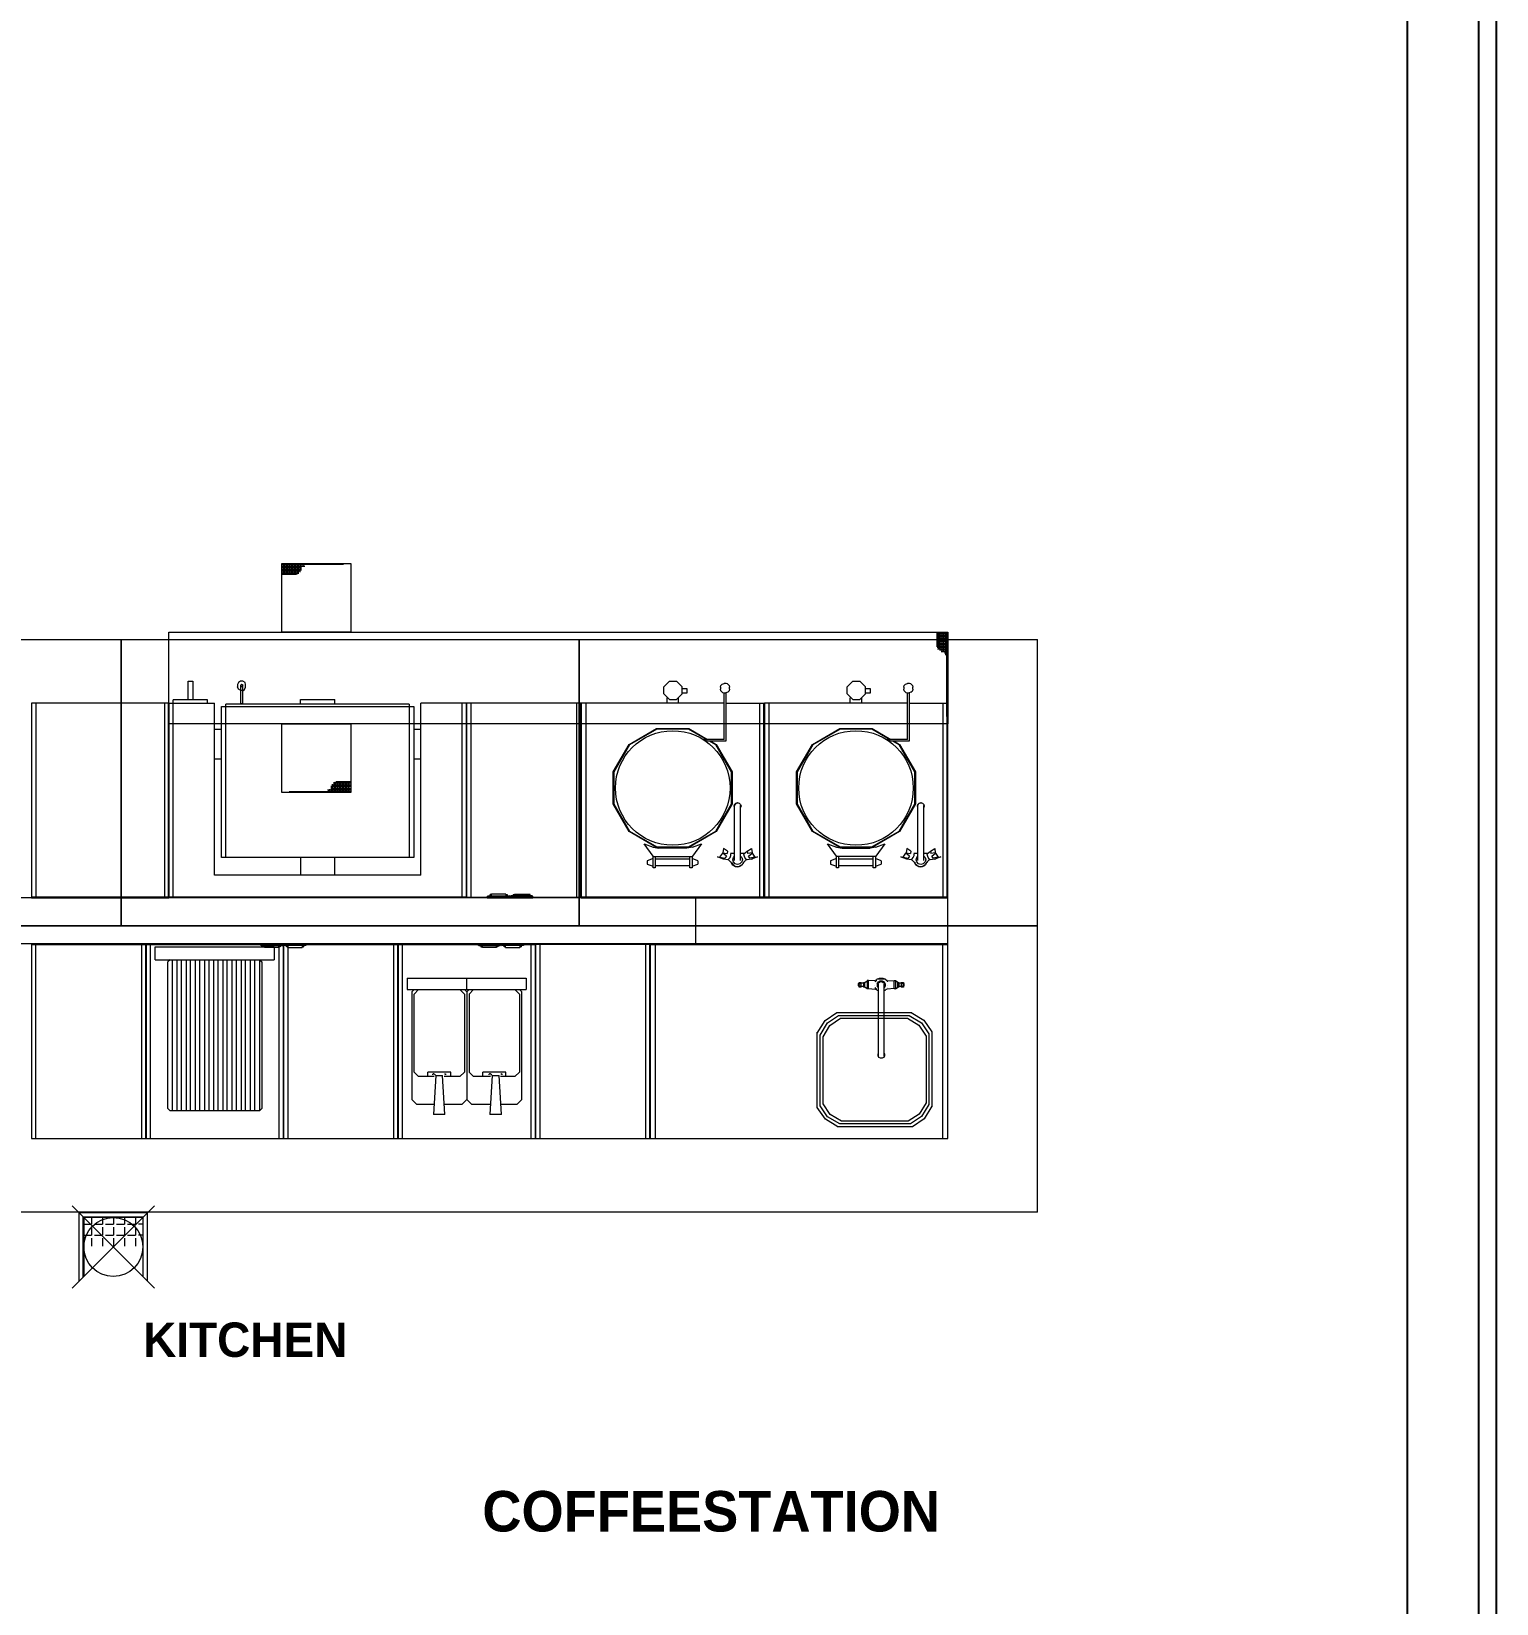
# Model space of a CAD drawing. Header units: inches. Extents: x 484217 to 497210, y -26946 to -21493.
# Drawn here: x 494185.9 to 494370.8, y -26247.1 to -26048.6 of the extents above; entities that cross this region are included whole.
import ezdxf

# ---------------------------------------------------------------- set-up
doc = ezdxf.new("R2010")
doc.units = ezdxf.units.IN
doc.header["$LTSCALE"] = 20
doc.header["$MEASUREMENT"] = 0
doc.linetypes.add('AUSGEZOGEN', pattern=[0])
doc.layers.add('A-GLASS', color=4, linetype='Continuous')
doc.layers.add('K3-TEXT', color=167, linetype='AUSGEZOGEN')
doc.layers.add('TC-EQUIPMENT', color=251, linetype='Continuous', lineweight=5)
doc.styles.get("Standard").update_dxf_attribs({"font": ''})
doc.styles.get('Standard').set_extended_font_data('MicrogrammaSSi', bold=True)

msp = doc.modelspace()

# ---------------------------------------------------------------- linework, layer by layer
at = {"layer": 'A-GLASS'}
for p, q in [((494359.54, -26365.35, 6.93), (494359.54, -25967.1, 6.93)), ((494368.54, -26365.35, 6.93), (494368.54, -25967.1, 6.93)), ((494370.79, -26365.35, 6.93), (494370.79, -25967.1, 6.93))]:
    msp.add_line(p, q, dxfattribs=at)
at = {"layer": 'TC-EQUIPMENT'}
for p, q in [((494217.48, -26115.76), (494226.16, -26115.76)), ((494217.48, -26124.43), (494217.48, -26115.76)), ((494225.25, -26115.87), (494217.48, -26115.87)), ((494217.48, -26116.07), (494220.39, -26116.07)), ((494219.85, -26116.28), (494217.48, -26116.28)), ((494217.48, -26116.51), (494219.85, -26116.51)), ((494219.67, -26116.74), (494217.48, -26116.74)), ((494217.48, -26116.94), (494219.5, -26116.94)), ((494219.32, -26117.11), (494217.48, -26117.11)), ((494217.48, -26117.11), (494219.32, -26117.11)), ((494219.15, -26117.11), (494217.48, -26117.11)), ((494217.48, -26117.11), (494219.15, -26117.11)), ((494218.98, -26117.11), (494217.48, -26117.11)), ((494217.48, -26117.11), (494218.78, -26117.11)), ((494218.44, -26117.11), (494217.48, -26117.11)), ((494217.48, -26117.11), (494218.26, -26117.11)), ((494218.09, -26117.11), (494217.48, -26117.11)), ((494217.48, -26117.11), (494218.09, -26117.11)), ((494217.91, -26117.11), (494217.48, -26117.11)), ((494217.48, -26117.11), (494217.74, -26117.11)), ((494217.74, -26117.11), (494217.48, -26117.11)), ((494217.48, -26117.11), (494217.57, -26117.11)), ((494217.65, -26115.76), (494217.65, -26117.11)), ((494217.83, -26117.11), (494217.83, -26115.76)), ((494218, -26115.76), (494218, -26117.11)), ((494218.18, -26117.11), (494218.18, -26115.76)), ((494218.35, -26115.76), (494218.35, -26117.11)), ((494218.52, -26117.11), (494218.52, -26115.76)), ((494218.7, -26115.76), (494218.7, -26117.11)), ((494218.89, -26117.11), (494218.89, -26115.76)), ((494219.06, -26115.76), (494219.06, -26117.11)), ((494219.24, -26117.11), (494219.24, -26115.76)), ((494219.41, -26115.76), (494219.41, -26117.11)), ((494219.58, -26117.06), (494219.58, -26115.76)), ((494219.76, -26115.76), (494219.76, -26116.83)), ((494219.93, -26116.62), (494219.93, -26115.76)), ((494220.11, -26115.76), (494220.11, -26116.19)), ((494220.3, -26115.96), (494220.3, -26115.76)), ((494226.16, -26115.76), (494226.16, -26124.43)), ((494203.22, -26136), (494203.22, -26124.43)), ((494203.22, -26124.43), (494301.54, -26124.43)), ((494226.16, -26124.43), (494217.48, -26124.43)), ((494300.18, -26126.27), (494300.18, -26124.43)), ((494300.18, -26124.43), (494300.18, -26126.27)), ((494300.18, -26126.1), (494300.18, -26124.43)), ((494300.18, -26124.43), (494300.18, -26126.1)), ((494300.18, -26125.93), (494300.18, -26124.43)), ((494300.18, -26124.43), (494300.18, -26125.73)), ((494300.18, -26125.39), (494300.18, -26124.43)), ((494300.18, -26124.43), (494300.18, -26125.21)), ((494300.18, -26125.04), (494300.18, -26124.43)), ((494300.18, -26124.43), (494300.18, -26125.04)), ((494300.18, -26124.86), (494300.18, -26124.43)), ((494300.18, -26124.43), (494300.18, -26124.69)), ((494300.18, -26124.69), (494300.18, -26124.43)), ((494300.18, -26124.43), (494300.18, -26124.52)), ((494301.54, -26124.6), (494300.18, -26124.6)), ((494300.18, -26124.78), (494301.54, -26124.78)), ((494301.54, -26124.95), (494300.18, -26124.95)), ((494300.18, -26125.13), (494301.54, -26125.13)), ((494300.35, -26124.43), (494300.35, -26126.45)), ((494300.56, -26126.62), (494300.56, -26124.43)), ((494300.79, -26124.43), (494300.79, -26126.8)), ((494301.02, -26126.8), (494301.02, -26124.43)), ((494301.22, -26124.43), (494301.22, -26127.34)), ((494301.42, -26135.09), (494301.42, -26124.43)), ((494301.54, -26124.43), (494301.54, -26136)), ((494139.34, -26125.36), (494197.18, -26125.36)), ((494197.18, -26125.36), (494197.18, -26161.51)), ((494197.18, -26125.36), (494255.02, -26125.36)), ((494197.18, -26161.51), (494197.18, -26125.36)), ((494255.02, -26125.36), (494255.02, -26161.51)), ((494255.02, -26125.36), (494312.86, -26125.36)), ((494255.02, -26161.51), (494255.02, -26125.36)), ((494301.54, -26125.3), (494300.18, -26125.3)), ((494300.18, -26125.47), (494301.54, -26125.47)), ((494301.54, -26125.65), (494300.18, -26125.65)), ((494300.18, -26125.84), (494301.54, -26125.84)), ((494301.54, -26126.01), (494300.18, -26126.01)), ((494300.18, -26126.19), (494301.54, -26126.19)), ((494301.54, -26126.36), (494300.18, -26126.36)), ((494300.24, -26126.53), (494301.54, -26126.53)), ((494301.54, -26126.71), (494300.47, -26126.71)), ((494300.67, -26126.88), (494301.54, -26126.88)), ((494301.54, -26127.06), (494301.11, -26127.06)), ((494312.86, -26161.51), (494312.86, -26125.36)), ((494301.34, -26127.25), (494301.54, -26127.25)), ((494205.64, -26130.62), (494206.22, -26130.62)), ((494205.64, -26132.93), (494205.64, -26130.62)), ((494206.22, -26130.62), (494206.22, -26132.93)), ((494211.98, -26130.76), (494211.86, -26131.05)), ((494211.86, -26131.05), (494211.86, -26131.34)), ((494212.27, -26130.62), (494211.98, -26130.76)), ((494212.56, -26130.62), (494212.27, -26130.62)), ((494212.3, -26131.11), (494212.33, -26131.05)), ((494212.33, -26131.08), (494212.3, -26131.14)), ((494212.3, -26133.48), (494212.3, -26131.11)), ((494212.33, -26131.05), (494212.38, -26131.02)), ((494212.38, -26131.05), (494212.33, -26131.08)), ((494212.38, -26131.02), (494212.44, -26131.02)), ((494212.44, -26131.05), (494212.38, -26131.05)), ((494212.44, -26131.02), (494212.5, -26131.05)), ((494212.5, -26131.08), (494212.44, -26131.05)), ((494212.5, -26131.05), (494212.53, -26131.11)), ((494212.53, -26131.14), (494212.5, -26131.08)), ((494212.53, -26133.48), (494212.53, -26131.11)), ((494212.85, -26130.76), (494212.56, -26130.62)), ((494212.9, -26131.02), (494212.85, -26130.76)), ((494212.9, -26131.37), (494212.9, -26131.02)), ((494265.68, -26131.34), (494266.4, -26130.62)), ((494266.4, -26130.62), (494267.27, -26130.62)), ((494267.27, -26130.62), (494267.99, -26131.34)), ((494272.82, -26131.37), (494272.88, -26131.14)), ((494273.06, -26130.97), (494272.88, -26131.14)), ((494273.06, -26130.97), (494273.29, -26130.91)), ((494273.55, -26130.91), (494273.29, -26130.91)), ((494273.72, -26130.94), (494273.55, -26130.91)), ((494273.92, -26131.14), (494273.72, -26130.94)), ((494273.92, -26131.14), (494273.98, -26131.37)), ((494288.82, -26131.34), (494289.54, -26130.62)), ((494289.54, -26130.62), (494290.41, -26130.62)), ((494290.41, -26130.62), (494291.13, -26131.34)), ((494295.96, -26131.37), (494296.02, -26131.14)), ((494296.19, -26130.97), (494296.02, -26131.14)), ((494296.19, -26130.97), (494296.42, -26130.91)), ((494296.68, -26130.91), (494296.42, -26130.91)), ((494296.86, -26130.94), (494296.68, -26130.91)), ((494297.06, -26131.14), (494296.86, -26130.94)), ((494297.06, -26131.14), (494297.12, -26131.37)), ((494203.76, -26157.98), (494203.76, -26132.96)), ((494208.1, -26132.96), (494203.76, -26132.96)), ((494205.64, -26132.93), (494206.22, -26132.93)), ((494208.1, -26133.4), (494208.1, -26132.96)), ((494212.01, -26131.63), (494211.86, -26131.34)), ((494212.3, -26131.78), (494212.01, -26131.63)), ((494212.3, -26131.2), (494212.33, -26131.26)), ((494212.59, -26131.78), (494212.3, -26131.78)), ((494212.33, -26131.26), (494212.38, -26131.28)), ((494212.38, -26131.28), (494212.44, -26131.28)), ((494212.44, -26131.28), (494212.5, -26131.26)), ((494212.53, -26131.2), (494212.5, -26131.26)), ((494212.59, -26131.78), (494212.76, -26131.66)), ((494212.76, -26131.66), (494212.9, -26131.37)), ((494219.84, -26132.93), (494224.18, -26132.93)), ((494219.84, -26133.51), (494219.84, -26132.93)), ((494224.18, -26133.51), (494224.18, -26132.93)), ((494265.68, -26132.21), (494265.68, -26131.34)), ((494266.4, -26132.93), (494265.68, -26132.21)), ((494266.09, -26133.4), (494266.09, -26132.73)), ((494266.22, -26132.75), (494266.09, -26132.73)), ((494266.4, -26132.93), (494267.27, -26132.93)), ((494267.99, -26132.21), (494267.27, -26132.93)), ((494267.46, -26132.74), (494267.53, -26132.73)), ((494267.53, -26133.4), (494267.53, -26132.73)), ((494267.99, -26132.21), (494267.99, -26131.34)), ((494267.99, -26131.55), (494268.57, -26131.55)), ((494268.57, -26132.12), (494267.99, -26132.12)), ((494268.57, -26131.55), (494268.57, -26132.12)), ((494272.82, -26131.37), (494272.82, -26131.6)), ((494272.88, -26131.83), (494272.82, -26131.6)), ((494272.88, -26131.83), (494273.08, -26132.04)), ((494273.08, -26132.04), (494273.23, -26132.07)), ((494273.23, -26132.07), (494273.52, -26132.07)), ((494273.29, -26137.97), (494273.29, -26132.07)), ((494273.75, -26132.01), (494273.52, -26132.07)), ((494273.52, -26132.07), (494273.52, -26138.2)), ((494273.75, -26132.01), (494273.92, -26131.83)), ((494273.98, -26131.6), (494273.92, -26131.83)), ((494273.98, -26131.6), (494273.98, -26131.37)), ((494288.82, -26132.21), (494288.82, -26131.34)), ((494289.54, -26132.93), (494288.82, -26132.21)), ((494289.22, -26133.4), (494289.22, -26132.73)), ((494289.36, -26132.75), (494289.22, -26132.73)), ((494289.54, -26132.93), (494290.41, -26132.93)), ((494291.13, -26132.21), (494290.41, -26132.93)), ((494290.6, -26132.74), (494290.67, -26132.73)), ((494290.67, -26133.4), (494290.67, -26132.73)), ((494291.13, -26132.21), (494291.13, -26131.34)), ((494291.13, -26131.55), (494291.71, -26131.55)), ((494291.71, -26132.12), (494291.13, -26132.12)), ((494291.71, -26131.55), (494291.71, -26132.12)), ((494295.96, -26131.37), (494295.96, -26131.6)), ((494296.02, -26131.83), (494295.96, -26131.6)), ((494296.02, -26131.83), (494296.22, -26132.04)), ((494296.22, -26132.04), (494296.36, -26132.07)), ((494296.36, -26132.07), (494296.65, -26132.07)), ((494296.42, -26137.97), (494296.42, -26132.07)), ((494296.88, -26132.01), (494296.65, -26132.07)), ((494296.65, -26132.07), (494296.65, -26138.2)), ((494296.88, -26132.01), (494297.06, -26131.83)), ((494297.12, -26131.6), (494297.06, -26131.83)), ((494297.12, -26131.6), (494297.12, -26131.37)), ((494185.87, -26133.4), (494185.87, -26157.98)), ((494203.22, -26133.4), (494185.87, -26133.4)), ((494185.93, -26157.89), (494185.93, -26133.4)), ((494186.45, -26157.89), (494186.45, -26133.4)), ((494202.65, -26133.4), (494202.65, -26157.89)), ((494203.17, -26157.89), (494203.17, -26133.4)), ((494203.22, -26157.98), (494203.22, -26133.4)), ((494203.22, -26133.4), (494208.97, -26133.4)), ((494203.22, -26133.4), (494203.22, -26157.98)), ((494208.97, -26155.09), (494208.97, -26133.4)), ((494209.84, -26133.8), (494234.13, -26133.8)), ((494209.84, -26152.89), (494209.84, -26133.8)), ((494233.55, -26133.51), (494210.42, -26133.51)), ((494210.42, -26152.89), (494210.42, -26133.51)), ((494212.53, -26133.48), (494212.3, -26133.48)), ((494233.55, -26133.51), (494233.55, -26152.89)), ((494234.13, -26133.8), (494234.13, -26152.89)), ((494240.78, -26133.4), (494235, -26133.4)), ((494235, -26155.09), (494235, -26133.4)), ((494240.2, -26133.4), (494240.2, -26157.98)), ((494240.78, -26133.4), (494240.78, -26157.98)), ((494255.24, -26133.4), (494240.78, -26133.4)), ((494240.78, -26157.98), (494240.78, -26133.4)), ((494240.84, -26157.89), (494240.84, -26133.4)), ((494241.36, -26157.89), (494241.36, -26133.4)), ((494254.66, -26133.4), (494254.66, -26157.89)), ((494255.18, -26133.4), (494255.18, -26157.89)), ((494255.24, -26157.98), (494255.24, -26133.4)), ((494273.29, -26133.4), (494255.24, -26133.4)), ((494255.24, -26157.98), (494255.24, -26133.4)), ((494255.3, -26157.89), (494255.3, -26133.4)), ((494255.82, -26133.4), (494255.82, -26157.89)), ((494256.69, -26133.34), (494257.9, -26133.34)), ((494256.69, -26133.34), (494256.69, -26133.4)), ((494257.29, -26133.4), (494257.29, -26133.34)), ((494257.9, -26133.34), (494257.9, -26133.4)), ((494273.52, -26133.4), (494278.38, -26133.4)), ((494277.8, -26157.89), (494277.8, -26133.4)), ((494278.32, -26157.89), (494278.32, -26133.4)), ((494278.38, -26133.4), (494278.38, -26157.98)), ((494278.38, -26157.98), (494278.38, -26133.4)), ((494296.42, -26133.4), (494278.38, -26133.4)), ((494278.43, -26157.89), (494278.43, -26133.4)), ((494278.95, -26133.4), (494278.95, -26157.89)), ((494279.82, -26133.34), (494281.04, -26133.34)), ((494279.82, -26133.34), (494279.82, -26133.4)), ((494280.43, -26133.4), (494280.43, -26133.34)), ((494281.04, -26133.34), (494281.04, -26133.4)), ((494296.65, -26133.4), (494301.51, -26133.4)), ((494300.93, -26157.89), (494300.93, -26133.4)), ((494301.45, -26157.89), (494301.45, -26133.4)), ((494301.51, -26133.4), (494301.51, -26157.98)), ((494301.54, -26136), (494203.22, -26136)), ((494208.97, -26136.69), (494209.84, -26136.69)), ((494217.48, -26136), (494226.16, -26136)), ((494217.48, -26144.67), (494217.48, -26136)), ((494226.16, -26136), (494226.16, -26144.67)), ((494234.13, -26136.69), (494235, -26136.69)), ((494261.31, -26138.6), (494264.78, -26136.58)), ((494264.81, -26136.66), (494261.37, -26138.66)), ((494264.78, -26136.58), (494268.83, -26136.58)), ((494268.8, -26136.66), (494264.81, -26136.66)), ((494271.05, -26137.97), (494268.8, -26136.66)), ((494268.83, -26136.58), (494271.21, -26137.97)), ((494284.45, -26138.6), (494287.92, -26136.58)), ((494287.95, -26136.66), (494284.51, -26138.66)), ((494287.92, -26136.58), (494291.97, -26136.58)), ((494291.94, -26136.66), (494287.95, -26136.66)), ((494294.18, -26137.97), (494291.94, -26136.66)), ((494291.97, -26136.58), (494294.35, -26137.97)), ((494259.29, -26142.07), (494261.31, -26138.6)), ((494261.37, -26138.66), (494259.38, -26142.1)), ((494273.29, -26137.97), (494270.74, -26137.97)), ((494270.74, -26137.97), (494270.86, -26138.02)), ((494271.03, -26138.14), (494270.86, -26138.02)), ((494271.15, -26138.2), (494271.03, -26138.14)), ((494273.52, -26138.2), (494271.15, -26138.2)), ((494272.25, -26138.66), (494271.45, -26138.2)), ((494271.61, -26138.2), (494272.3, -26138.6)), ((494274.24, -26142.1), (494272.25, -26138.66)), ((494272.3, -26138.6), (494274.33, -26142.07)), ((494282.42, -26142.07), (494284.45, -26138.6)), ((494284.51, -26138.66), (494282.51, -26142.1)), ((494296.42, -26137.97), (494293.88, -26137.97)), ((494293.88, -26137.97), (494293.99, -26138.02)), ((494294.17, -26138.14), (494293.99, -26138.02)), ((494294.28, -26138.2), (494294.17, -26138.14)), ((494296.65, -26138.2), (494294.28, -26138.2)), ((494295.38, -26138.66), (494294.58, -26138.2)), ((494294.74, -26138.2), (494295.44, -26138.6)), ((494297.38, -26142.1), (494295.38, -26138.66)), ((494295.44, -26138.6), (494297.46, -26142.07)), ((494209.84, -26140.45), (494208.97, -26140.45)), ((494235, -26140.45), (494234.13, -26140.45)), ((494259.29, -26146.12), (494259.29, -26142.07)), ((494259.38, -26142.1), (494259.38, -26146.09)), ((494274.24, -26146.09), (494274.24, -26142.1)), ((494274.33, -26142.07), (494274.33, -26146.12)), ((494282.42, -26146.12), (494282.42, -26142.07)), ((494282.51, -26142.1), (494282.51, -26146.09)), ((494297.38, -26146.09), (494297.38, -26142.1)), ((494297.46, -26142.07), (494297.46, -26146.12)), ((494226.16, -26144.67), (494217.48, -26144.67)), ((494218.39, -26144.56), (494226.16, -26144.56)), ((494226.16, -26144.36), (494223.25, -26144.36)), ((494223.34, -26144.47), (494223.34, -26144.67)), ((494223.53, -26144.67), (494223.53, -26144.24)), ((494223.71, -26143.81), (494223.71, -26144.67)), ((494226.16, -26143.92), (494223.79, -26143.92)), ((494223.79, -26144.15), (494226.16, -26144.15)), ((494223.88, -26144.67), (494223.88, -26143.6)), ((494223.97, -26143.69), (494226.16, -26143.69)), ((494224.05, -26143.37), (494224.05, -26144.67)), ((494226.16, -26143.49), (494224.14, -26143.49)), ((494224.23, -26144.67), (494224.23, -26143.32)), ((494224.31, -26143.32), (494226.16, -26143.32)), ((494226.16, -26143.32), (494224.31, -26143.32)), ((494224.4, -26143.32), (494224.4, -26144.67)), ((494224.49, -26143.32), (494226.16, -26143.32)), ((494226.16, -26143.32), (494224.49, -26143.32)), ((494224.57, -26144.67), (494224.57, -26143.32)), ((494224.66, -26143.32), (494226.16, -26143.32)), ((494224.75, -26143.32), (494224.75, -26144.67)), ((494226.16, -26143.32), (494224.86, -26143.32)), ((494224.94, -26144.67), (494224.94, -26143.32)), ((494225.12, -26143.32), (494225.12, -26144.67)), ((494225.2, -26143.32), (494226.16, -26143.32)), ((494225.29, -26144.67), (494225.29, -26143.32)), ((494226.16, -26143.32), (494225.38, -26143.32)), ((494225.46, -26143.32), (494225.46, -26144.67)), ((494225.55, -26143.32), (494226.16, -26143.32)), ((494226.16, -26143.32), (494225.55, -26143.32)), ((494225.64, -26144.67), (494225.64, -26143.32)), ((494225.72, -26143.32), (494226.16, -26143.32)), ((494225.81, -26143.32), (494225.81, -26144.67)), ((494226.16, -26143.32), (494225.9, -26143.32)), ((494225.9, -26143.32), (494226.16, -26143.32)), ((494225.98, -26144.67), (494225.98, -26143.32)), ((494226.16, -26143.32), (494226.07, -26143.32)), ((494261.31, -26149.59), (494259.29, -26146.12)), ((494259.38, -26146.09), (494261.37, -26149.53)), ((494272.25, -26149.53), (494274.24, -26146.09)), ((494274.33, -26146.12), (494272.3, -26149.59)), ((494274.56, -26146.38), (494274.62, -26146.18)), ((494274.62, -26146.58), (494274.56, -26146.38)), ((494274.62, -26146.18), (494274.79, -26146)), ((494274.72, -26146.11), (494274.62, -26146.28)), ((494274.62, -26153.25), (494274.62, -26146.28)), ((494274.89, -26146), (494274.72, -26146.11)), ((494274.79, -26146), (494274.99, -26145.95)), ((494275.09, -26146), (494274.89, -26146)), ((494274.99, -26145.95), (494275.2, -26146)), ((494275.2, -26146), (494275.37, -26146.18)), ((494275.37, -26146.18), (494275.43, -26146.38)), ((494275.37, -26153.25), (494275.37, -26146.29)), ((494275.43, -26146.38), (494275.37, -26146.58)), ((494284.45, -26149.59), (494282.42, -26146.12)), ((494282.51, -26146.09), (494284.51, -26149.53)), ((494295.38, -26149.53), (494297.38, -26146.09)), ((494297.46, -26146.12), (494295.44, -26149.59)), ((494297.69, -26146.38), (494297.75, -26146.18)), ((494297.75, -26146.58), (494297.69, -26146.38)), ((494297.75, -26146.18), (494297.93, -26146)), ((494297.85, -26146.11), (494297.75, -26146.28)), ((494297.75, -26153.25), (494297.75, -26146.28)), ((494298.03, -26146), (494297.85, -26146.11)), ((494297.93, -26146), (494298.13, -26145.95)), ((494298.23, -26146), (494298.03, -26146)), ((494298.13, -26145.95), (494298.33, -26146)), ((494298.33, -26146), (494298.5, -26146.18)), ((494298.5, -26146.18), (494298.56, -26146.38)), ((494298.5, -26153.25), (494298.5, -26146.29)), ((494298.56, -26146.38), (494298.5, -26146.58)), ((494264.78, -26151.61), (494261.31, -26149.59)), ((494261.37, -26149.53), (494264.81, -26151.53)), ((494268.8, -26151.53), (494272.25, -26149.53)), ((494272.3, -26149.59), (494268.83, -26151.61)), ((494287.92, -26151.61), (494284.45, -26149.59)), ((494284.51, -26149.53), (494287.95, -26151.53)), ((494291.94, -26151.53), (494295.38, -26149.53)), ((494295.44, -26149.59), (494291.97, -26151.61)), ((494234.13, -26152.89), (494209.84, -26152.89)), ((494219.82, -26152.89), (494219.82, -26155.09)), ((494224.15, -26155.09), (494224.15, -26152.89)), ((494263.19, -26151.15), (494264.32, -26151.56)), ((494264.32, -26152.71), (494263.19, -26151.15)), ((494264.32, -26153), (494263.6, -26153.29)), ((494264.32, -26151.56), (494265.04, -26151.7)), ((494264.32, -26152.74), (494269.3, -26152.74)), ((494264.32, -26154.19), (494264.32, -26152.74)), ((494264.61, -26152.74), (494264.61, -26154.19)), ((494268.83, -26151.61), (494264.78, -26151.61)), ((494264.81, -26151.53), (494268.8, -26151.53)), ((494268.57, -26151.7), (494265.04, -26151.7)), ((494269.3, -26151.56), (494268.57, -26151.7)), ((494268.98, -26154.19), (494268.98, -26152.74)), ((494269.27, -26152.74), (494269.27, -26154.19)), ((494269.99, -26153.29), (494269.27, -26153)), ((494270.42, -26151.15), (494269.3, -26152.71)), ((494269.3, -26151.56), (494270.42, -26151.15)), ((494272.45, -26152.78), (494272.74, -26152.86)), ((494273.07, -26153.04), (494272.45, -26152.78)), ((494272.74, -26152.86), (494272.76, -26152.85)), ((494273.21, -26153.08), (494272.74, -26152.86)), ((494272.76, -26152.85), (494273.12, -26152.34)), ((494272.76, -26152.85), (494273.4, -26152.96)), ((494273.13, -26152.3), (494273.12, -26152.34)), ((494273.58, -26152.7), (494273.12, -26152.34)), ((494273.21, -26151.73), (494273.13, -26152.3)), ((494273.13, -26152.3), (494273.7, -26152.39)), ((494273.74, -26152.09), (494273.21, -26151.73)), ((494273.58, -26152.7), (494273.4, -26152.96)), ((494273.74, -26152.09), (494273.7, -26152.39)), ((494273.9, -26153.06), (494274.04, -26152.86)), ((494274.04, -26152.86), (494274.13, -26152.63)), ((494274.62, -26152.35), (494274.09, -26152.35)), ((494274.13, -26152.63), (494274.16, -26152.4)), ((494274.39, -26153.15), (494274.47, -26152.86)), ((494274.47, -26152.86), (494274.62, -26152.71)), ((494274.6, -26152.73), (494274.6, -26152.73)), ((494274.6, -26152.73), (494274.6, -26152.73)), ((494275.37, -26152.33), (494275.9, -26152.32)), ((494275.37, -26152.71), (494275.51, -26152.86)), ((494275.51, -26152.86), (494275.6, -26153.15)), ((494275.79, -26152.4), (494276.21, -26152.09)), ((494275.82, -26152.63), (494275.79, -26152.4)), ((494275.92, -26152.86), (494275.82, -26152.63)), ((494275.88, -26152.33), (494275.85, -26152.34)), ((494275.85, -26152.34), (494275.85, -26152.36)), ((494276.05, -26153.06), (494275.92, -26152.86)), ((494276.21, -26152.09), (494276.74, -26151.73)), ((494276.21, -26152.09), (494276.25, -26152.39)), ((494276.82, -26152.3), (494276.25, -26152.39)), ((494276.38, -26152.7), (494276.83, -26152.34)), ((494276.55, -26152.96), (494276.38, -26152.7)), ((494277.19, -26152.85), (494276.55, -26152.96)), ((494276.74, -26151.73), (494276.82, -26152.3)), ((494277.22, -26152.86), (494276.74, -26153.08)), ((494276.82, -26152.3), (494276.83, -26152.34)), ((494276.83, -26152.34), (494277.19, -26152.85)), ((494277.5, -26152.78), (494276.88, -26153.04)), ((494277.22, -26152.86), (494277.19, -26152.85)), ((494277.22, -26152.86), (494277.5, -26152.78)), ((494286.33, -26151.15), (494287.46, -26151.56)), ((494287.46, -26152.71), (494286.33, -26151.15)), ((494287.46, -26153), (494286.73, -26153.29)), ((494287.46, -26151.56), (494288.18, -26151.7)), ((494292.43, -26152.74), (494287.46, -26152.74)), ((494287.46, -26154.19), (494287.46, -26152.74)), ((494287.75, -26152.74), (494287.75, -26154.19)), ((494291.97, -26151.61), (494287.92, -26151.61)), ((494287.95, -26151.53), (494291.94, -26151.53)), ((494288.18, -26151.7), (494291.71, -26151.7)), ((494292.43, -26151.56), (494291.71, -26151.7)), ((494292.11, -26154.19), (494292.11, -26152.74)), ((494292.4, -26152.74), (494292.4, -26154.19)), ((494293.12, -26153.29), (494292.4, -26153)), ((494293.56, -26151.15), (494292.43, -26152.71)), ((494292.43, -26151.56), (494293.56, -26151.15)), ((494295.58, -26152.78), (494295.87, -26152.86)), ((494296.21, -26153.04), (494295.58, -26152.78)), ((494295.87, -26152.86), (494295.89, -26152.85)), ((494296.35, -26153.08), (494295.87, -26152.86)), ((494295.89, -26152.85), (494296.25, -26152.34)), ((494295.89, -26152.85), (494296.53, -26152.96)), ((494296.27, -26152.3), (494296.25, -26152.34)), ((494296.71, -26152.7), (494296.25, -26152.34)), ((494296.35, -26151.73), (494296.27, -26152.3)), ((494296.27, -26152.3), (494296.84, -26152.39)), ((494296.88, -26152.09), (494296.35, -26151.73)), ((494296.71, -26152.7), (494296.53, -26152.96)), ((494296.88, -26152.09), (494296.84, -26152.39)), ((494297.04, -26153.06), (494297.17, -26152.86)), ((494297.17, -26152.86), (494297.27, -26152.63)), ((494297.75, -26152.35), (494297.23, -26152.35)), ((494297.27, -26152.63), (494297.3, -26152.4)), ((494297.52, -26153.15), (494297.61, -26152.86)), ((494297.61, -26152.86), (494297.75, -26152.71)), ((494297.74, -26152.73), (494297.74, -26152.73)), ((494297.74, -26152.73), (494297.74, -26152.73)), ((494298.5, -26152.33), (494299.03, -26152.32)), ((494298.5, -26152.71), (494298.65, -26152.86)), ((494298.65, -26152.86), (494298.74, -26153.15)), ((494298.92, -26152.4), (494299.34, -26152.09)), ((494298.95, -26152.63), (494298.92, -26152.4)), ((494299.05, -26152.86), (494298.95, -26152.63)), ((494298.99, -26152.34), (494298.98, -26152.36)), ((494299.02, -26152.33), (494298.99, -26152.34)), ((494299.18, -26153.06), (494299.05, -26152.86)), ((494299.34, -26152.09), (494299.87, -26151.73)), ((494299.34, -26152.09), (494299.38, -26152.39)), ((494299.95, -26152.3), (494299.38, -26152.39)), ((494299.51, -26152.7), (494299.97, -26152.34)), ((494299.69, -26152.96), (494299.51, -26152.7)), ((494300.33, -26152.85), (494299.69, -26152.96)), ((494299.87, -26151.73), (494299.95, -26152.3)), ((494300.35, -26152.86), (494299.87, -26153.08)), ((494299.95, -26152.3), (494299.97, -26152.34)), ((494299.97, -26152.34), (494300.33, -26152.85)), ((494300.64, -26152.78), (494300.02, -26153.04)), ((494300.35, -26152.86), (494300.33, -26152.85)), ((494300.35, -26152.86), (494300.64, -26152.78)), ((494263.6, -26153.29), (494263.6, -26153.7)), ((494263.6, -26153.7), (494264.32, -26153.99)), ((494264.61, -26154.19), (494264.32, -26154.19)), ((494264.61, -26153.06), (494268.98, -26153.06)), ((494268.98, -26153.93), (494264.61, -26153.93)), ((494269.27, -26154.19), (494268.98, -26154.19)), ((494269.27, -26153.99), (494269.99, -26153.7)), ((494269.99, -26153.29), (494269.99, -26153.7)), ((494273.21, -26153.08), (494273.07, -26153.04)), ((494273.76, -26153.15), (494273.21, -26153.08)), ((494273.9, -26153.06), (494273.76, -26153.15)), ((494274.18, -26153.49), (494273.82, -26153.11)), ((494274.1, -26153.4), (494274.32, -26153.82)), ((494274.1, -26153.4), (494274.1, -26153.4)), ((494274.21, -26153.48), (494274.25, -26153.61)), ((494274.25, -26153.61), (494274.56, -26153.92)), ((494274.73, -26154.04), (494274.32, -26153.82)), ((494274.47, -26153.44), (494274.39, -26153.15)), ((494274.7, -26153.67), (494274.47, -26153.44)), ((494274.56, -26153.92), (494274.98, -26154.04)), ((494274.99, -26153.75), (494274.7, -26153.67)), ((494275.17, -26154.04), (494274.73, -26154.04)), ((494274.98, -26154.04), (494275.41, -26153.92)), ((494275.28, -26153.67), (494274.99, -26153.75)), ((494275.38, -26153.93), (494275.17, -26154.04)), ((494275.51, -26153.44), (494275.28, -26153.67)), ((494275.41, -26153.92), (494275.72, -26153.61)), ((494275.59, -26153.82), (494275.42, -26153.91)), ((494275.6, -26153.15), (494275.51, -26153.44)), ((494275.67, -26153.65), (494275.59, -26153.82)), ((494275.72, -26153.61), (494275.76, -26153.46)), ((494275.79, -26153.44), (494275.74, -26153.53)), ((494275.77, -26153.46), (494276.11, -26153.1)), ((494276.05, -26153.06), (494276.19, -26153.15)), ((494276.74, -26153.08), (494276.19, -26153.15)), ((494276.74, -26153.08), (494276.88, -26153.04)), ((494286.73, -26153.29), (494286.73, -26153.7)), ((494286.73, -26153.7), (494287.46, -26153.99)), ((494287.75, -26154.19), (494287.46, -26154.19)), ((494287.75, -26153.06), (494292.11, -26153.06)), ((494292.11, -26153.93), (494287.75, -26153.93)), ((494292.4, -26154.19), (494292.11, -26154.19)), ((494292.4, -26153.99), (494293.12, -26153.7)), ((494293.12, -26153.29), (494293.12, -26153.7)), ((494296.35, -26153.08), (494296.21, -26153.04)), ((494296.9, -26153.15), (494296.35, -26153.08)), ((494297.04, -26153.06), (494296.9, -26153.15)), ((494297.32, -26153.49), (494296.96, -26153.11)), ((494297.23, -26153.4), (494297.45, -26153.82)), ((494297.23, -26153.4), (494297.23, -26153.4)), ((494297.35, -26153.48), (494297.38, -26153.61)), ((494297.38, -26153.61), (494297.69, -26153.92)), ((494297.86, -26154.04), (494297.45, -26153.82)), ((494297.61, -26153.44), (494297.52, -26153.15)), ((494297.84, -26153.67), (494297.61, -26153.44)), ((494297.69, -26153.92), (494298.12, -26154.04)), ((494298.13, -26153.75), (494297.84, -26153.67)), ((494298.31, -26154.04), (494297.86, -26154.04)), ((494298.12, -26154.04), (494298.54, -26153.92)), ((494298.42, -26153.67), (494298.13, -26153.75)), ((494298.52, -26153.93), (494298.31, -26154.04)), ((494298.65, -26153.44), (494298.42, -26153.67)), ((494298.54, -26153.92), (494298.85, -26153.61)), ((494298.72, -26153.82), (494298.56, -26153.91)), ((494298.74, -26153.15), (494298.65, -26153.44)), ((494298.81, -26153.65), (494298.72, -26153.82)), ((494298.85, -26153.61), (494298.89, -26153.46)), ((494298.93, -26153.44), (494298.87, -26153.53)), ((494298.9, -26153.46), (494299.25, -26153.1)), ((494299.18, -26153.06), (494299.32, -26153.15)), ((494299.87, -26153.08), (494299.32, -26153.15)), ((494299.87, -26153.08), (494300.02, -26153.04)), ((494235, -26155.09), (494208.97, -26155.09)), ((494301.54, -26157.98), (494139.59, -26157.98)), ((494203.22, -26157.89), (494185.87, -26157.89)), ((494185.87, -26157.98), (494203.22, -26157.98)), ((494240.78, -26157.89), (494203.22, -26157.89)), ((494240.78, -26157.98), (494203.22, -26157.98)), ((494240.78, -26157.89), (494255.24, -26157.89)), ((494255.24, -26157.98), (494240.78, -26157.98)), ((494243.38, -26157.8), (494243.5, -26157.72)), ((494249.17, -26157.8), (494243.38, -26157.8)), ((494243.38, -26157.8), (494243.38, -26157.95)), ((494243.38, -26157.95), (494249.17, -26157.95)), ((494243.5, -26157.72), (494246.16, -26157.72)), ((494243.76, -26157.72), (494243.76, -26157.54)), ((494243.93, -26157.54), (494243.76, -26157.54)), ((494245.73, -26157.49), (494243.93, -26157.49)), ((494243.93, -26157.72), (494243.93, -26157.49)), ((494245.73, -26157.49), (494245.73, -26157.72)), ((494245.73, -26157.54), (494245.9, -26157.54)), ((494245.9, -26157.54), (494245.9, -26157.72)), ((494246.28, -26157.8), (494246.16, -26157.72)), ((494246.28, -26157.8), (494246.39, -26157.72)), ((494246.28, -26157.95), (494246.28, -26157.8)), ((494249.05, -26157.72), (494246.39, -26157.72)), ((494246.68, -26157.54), (494246.68, -26157.72)), ((494246.68, -26157.54), (494246.85, -26157.54)), ((494246.85, -26157.72), (494246.85, -26157.49)), ((494246.85, -26157.49), (494248.65, -26157.49)), ((494248.65, -26157.49), (494248.65, -26157.72)), ((494248.82, -26157.54), (494248.65, -26157.54)), ((494248.82, -26157.72), (494248.82, -26157.54)), ((494249.17, -26157.8), (494249.05, -26157.72)), ((494249.17, -26157.95), (494249.17, -26157.8)), ((494278.38, -26157.89), (494255.24, -26157.89)), ((494255.24, -26157.98), (494278.38, -26157.98)), ((494269.73, -26163.76), (494269.73, -26157.98)), ((494301.51, -26157.89), (494278.38, -26157.89)), ((494278.38, -26157.98), (494301.51, -26157.98)), ((494301.54, -26163.76), (494301.54, -26157.98)), ((494197.18, -26161.51), (494139.34, -26161.51)), ((494139.34, -26161.51), (494197.18, -26161.51)), ((494255.02, -26161.51), (494197.18, -26161.51)), ((494197.18, -26161.51), (494255.02, -26161.51)), ((494312.86, -26161.51), (494255.02, -26161.51)), ((494255.02, -26161.51), (494312.86, -26161.51)), ((494312.86, -26197.65), (494312.86, -26161.51)), ((494301.54, -26163.76), (494139.59, -26163.76)), ((494200.32, -26163.76), (494185.86, -26163.76)), ((494185.86, -26163.85), (494200.32, -26163.85)), ((494185.92, -26188.34), (494185.92, -26163.85)), ((494186.44, -26188.34), (494186.44, -26163.85)), ((494199.75, -26163.85), (494199.75, -26188.34)), ((494200.27, -26163.85), (494200.27, -26188.34)), ((494217.68, -26163.76), (494200.32, -26163.76)), ((494200.32, -26163.76), (494200.32, -26188.34)), ((494200.32, -26188.34), (494200.32, -26163.76)), ((494200.32, -26163.85), (494217.68, -26163.85)), ((494200.38, -26188.34), (494200.38, -26163.85)), ((494200.9, -26188.34), (494200.9, -26163.85)), ((494201.48, -26164.14), (494216.52, -26164.14)), ((494201.48, -26165.79), (494201.48, -26164.14)), ((494214.78, -26163.76), (494214.78, -26163.91)), ((494220.57, -26163.76), (494214.78, -26163.76)), ((494214.78, -26163.91), (494214.9, -26163.99)), ((494214.78, -26163.91), (494220.57, -26163.91)), ((494214.9, -26163.99), (494217.56, -26163.99)), ((494215.13, -26163.99), (494215.13, -26164.17)), ((494215.13, -26164.17), (494215.3, -26164.17)), ((494215.3, -26164.22), (494215.3, -26163.99)), ((494217.1, -26164.22), (494215.3, -26164.22)), ((494216.52, -26164.14), (494216.52, -26165.79)), ((494217.1, -26163.85), (494217.1, -26188.34)), ((494217.1, -26164.22), (494217.1, -26163.99)), ((494217.27, -26164.17), (494217.1, -26164.17)), ((494217.27, -26163.99), (494217.27, -26164.17)), ((494217.68, -26163.91), (494217.56, -26163.99)), ((494217.62, -26163.85), (494217.62, -26188.34)), ((494232.13, -26163.76), (494217.68, -26163.76)), ((494217.68, -26163.76), (494217.68, -26188.34)), ((494217.68, -26188.34), (494217.68, -26163.76)), ((494217.68, -26163.76), (494217.68, -26163.91)), ((494217.68, -26163.85), (494232.13, -26163.85)), ((494217.68, -26163.91), (494217.79, -26163.99)), ((494217.73, -26188.34), (494217.73, -26163.85)), ((494220.45, -26163.99), (494217.79, -26163.99)), ((494218.05, -26164.17), (494218.05, -26163.99)), ((494218.22, -26164.17), (494218.05, -26164.17)), ((494218.22, -26164.22), (494218.22, -26163.99)), ((494218.22, -26164.22), (494220.02, -26164.22)), ((494218.25, -26188.34), (494218.25, -26163.85)), ((494220.02, -26163.99), (494220.02, -26164.22)), ((494220.02, -26164.17), (494220.19, -26164.17)), ((494220.19, -26163.99), (494220.19, -26164.17)), ((494220.57, -26163.91), (494220.45, -26163.99)), ((494220.57, -26163.91), (494220.57, -26163.76)), ((494231.56, -26163.85), (494231.56, -26188.34)), ((494232.08, -26163.85), (494232.08, -26188.34)), ((494249.49, -26163.76), (494232.13, -26163.76)), ((494232.13, -26163.76), (494232.13, -26188.34)), ((494232.13, -26188.34), (494232.13, -26163.76)), ((494232.13, -26163.85), (494249.49, -26163.85)), ((494232.19, -26188.34), (494232.19, -26163.85)), ((494232.71, -26188.34), (494232.71, -26163.85)), ((494242.26, -26163.76), (494242.26, -26163.91)), ((494248.04, -26163.76), (494242.26, -26163.76)), ((494242.26, -26163.91), (494242.37, -26163.99)), ((494242.26, -26163.91), (494248.04, -26163.91)), ((494242.37, -26163.99), (494245.03, -26163.99)), ((494242.6, -26163.99), (494242.6, -26164.17)), ((494242.6, -26164.17), (494242.78, -26164.17)), ((494242.78, -26164.22), (494242.78, -26163.99)), ((494244.57, -26164.22), (494242.78, -26164.22)), ((494244.57, -26164.22), (494244.57, -26163.99)), ((494244.74, -26164.17), (494244.57, -26164.17)), ((494244.74, -26163.99), (494244.74, -26164.17)), ((494245.15, -26163.91), (494245.03, -26163.99)), ((494245.15, -26163.76), (494245.15, -26163.91)), ((494245.15, -26163.91), (494245.26, -26163.99)), ((494247.92, -26163.99), (494245.26, -26163.99)), ((494245.52, -26164.17), (494245.52, -26163.99)), ((494245.7, -26164.17), (494245.52, -26164.17)), ((494245.7, -26164.22), (494245.7, -26163.99)), ((494245.7, -26164.22), (494247.49, -26164.22)), ((494247.49, -26163.99), (494247.49, -26164.22)), ((494247.49, -26164.17), (494247.66, -26164.17)), ((494247.66, -26163.99), (494247.66, -26164.17)), ((494248.04, -26163.91), (494247.92, -26163.99)), ((494248.04, -26163.91), (494248.04, -26163.76)), ((494248.91, -26163.85), (494248.91, -26188.34)), ((494249.43, -26163.85), (494249.43, -26188.34)), ((494249.49, -26188.34), (494249.49, -26163.76)), ((494249.49, -26163.76), (494263.95, -26163.76)), ((494249.49, -26163.76), (494249.49, -26188.34)), ((494263.95, -26163.85), (494249.49, -26163.85)), ((494249.54, -26188.34), (494249.54, -26163.85)), ((494250.06, -26188.34), (494250.06, -26163.85)), ((494263.37, -26163.85), (494263.37, -26188.34)), ((494263.89, -26163.85), (494263.89, -26188.34)), ((494301.54, -26163.76), (494263.95, -26163.76)), ((494263.95, -26163.76), (494263.95, -26188.34)), ((494263.95, -26188.34), (494263.95, -26163.76)), ((494263.95, -26163.85), (494301.54, -26163.85)), ((494264.01, -26188.34), (494264.01, -26163.85)), ((494264.63, -26188.34), (494264.63, -26163.85)), ((494300.86, -26163.85), (494300.86, -26188.34)), ((494301.47, -26163.85), (494301.47, -26188.34)), ((494301.54, -26188.34), (494301.54, -26163.76)), ((494201.48, -26165.79), (494216.52, -26165.79)), ((494203.36, -26165.79), (494203.07, -26166.07)), ((494203.07, -26184.58), (494203.07, -26166.07)), ((494203.65, -26184.87), (494203.65, -26165.79)), ((494204.23, -26165.79), (494204.23, -26184.87)), ((494204.81, -26184.87), (494204.81, -26165.79)), ((494205.38, -26165.79), (494205.38, -26184.87)), ((494205.96, -26184.87), (494205.96, -26165.79)), ((494206.54, -26165.79), (494206.54, -26184.87)), ((494207.12, -26184.87), (494207.12, -26165.79)), ((494207.7, -26165.79), (494207.7, -26184.87)), ((494208.28, -26184.87), (494208.28, -26165.79)), ((494208.85, -26165.79), (494208.85, -26184.87)), ((494209.43, -26184.87), (494209.43, -26165.79)), ((494210.01, -26165.79), (494210.01, -26184.87)), ((494210.59, -26184.87), (494210.59, -26165.79)), ((494211.17, -26165.79), (494211.17, -26184.87)), ((494211.75, -26184.87), (494211.75, -26165.79)), ((494212.33, -26165.79), (494212.33, -26184.87)), ((494212.9, -26184.87), (494212.9, -26165.79)), ((494213.48, -26165.79), (494213.48, -26184.87)), ((494214.06, -26184.87), (494214.06, -26165.79)), ((494214.64, -26165.79), (494214.93, -26166.07)), ((494214.64, -26165.79), (494214.64, -26184.87)), ((494214.93, -26166.07), (494214.93, -26184.58)), ((494233.29, -26168.1), (494248.33, -26168.1)), ((494233.29, -26168.1), (494233.29, -26169.54)), ((494240.81, -26169.54), (494240.81, -26168.1)), ((494248.33, -26168.1), (494248.33, -26169.54)), ((494290.32, -26168.71), (494290.26, -26168.8)), ((494290.26, -26169.08), (494290.26, -26168.8)), ((494290.32, -26168.65), (494290.61, -26168.65)), ((494290.32, -26169.23), (494290.32, -26168.65)), ((494290.32, -26168.82), (494290.44, -26168.82)), ((494290.54, -26168.8), (494290.44, -26168.82)), ((494290.54, -26168.8), (494290.61, -26168.78)), ((494290.61, -26169.23), (494290.61, -26168.65)), ((494290.61, -26168.71), (494290.9, -26168.71)), ((494290.9, -26168.65), (494291.04, -26168.65)), ((494290.9, -26168.65), (494290.9, -26169.23)), ((494291.04, -26168.65), (494291.33, -26168.43)), ((494291.04, -26169.26), (494291.04, -26168.65)), ((494291.51, -26168.42), (494291.33, -26168.42)), ((494291.33, -26168.42), (494291.33, -26169.47)), ((494291.51, -26169.46), (494291.51, -26168.42)), ((494292.37, -26168.41), (494291.53, -26168.46)), ((494292.37, -26168.56), (494292.43, -26168.45)), ((494292.43, -26168.42), (494292.58, -26168.41)), ((494292.5, -26168.32), (494292.45, -26168.42)), ((494292.5, -26168.32), (494292.58, -26168.28)), ((494292.58, -26168.21), (494293.67, -26168.21)), ((494292.63, -26168.81), (494292.76, -26168.57)), ((494292.63, -26168.81), (494292.63, -26169.07)), ((494292.69, -26168.21), (494292.91, -26168.1)), ((494292.72, -26168.83), (494292.83, -26168.64)), ((494292.72, -26169.04), (494292.72, -26168.83)), ((494292.76, -26168.57), (494293, -26168.45)), ((494292.78, -26177.91), (494292.78, -26168.85)), ((494292.83, -26168.64), (494293.02, -26168.53)), ((494292.91, -26168.1), (494293.34, -26168.1)), ((494293, -26168.45), (494293.25, -26168.45)), ((494293.02, -26168.53), (494293.23, -26168.53)), ((494293.22, -26168.59), (494293.04, -26168.59)), ((494293.38, -26168.68), (494293.22, -26168.59)), ((494293.23, -26168.53), (494293.42, -26168.64)), ((494293.25, -26168.45), (494293.49, -26168.57)), ((494293.34, -26168.1), (494293.56, -26168.21)), ((494293.42, -26168.64), (494293.53, -26168.83)), ((494293.47, -26168.85), (494293.47, -26177.9)), ((494293.49, -26168.57), (494293.62, -26168.81)), ((494293.53, -26168.83), (494293.53, -26169.04)), ((494293.62, -26168.81), (494293.62, -26169.07)), ((494293.75, -26168.32), (494293.67, -26168.28)), ((494293.87, -26168.42), (494293.7, -26168.41)), ((494293.75, -26168.32), (494293.8, -26168.42)), ((494293.87, -26168.55), (494293.88, -26168.56)), ((494293.88, -26168.41), (494294.74, -26168.46)), ((494294.74, -26168.42), (494294.92, -26168.42)), ((494294.74, -26169.46), (494294.74, -26168.42)), ((494294.92, -26168.42), (494294.92, -26169.47)), ((494295.21, -26168.65), (494294.92, -26168.43)), ((494295.21, -26168.65), (494295.35, -26168.65)), ((494295.21, -26169.26), (494295.21, -26168.65)), ((494295.35, -26168.65), (494295.35, -26169.23)), ((494295.35, -26168.71), (494295.64, -26168.71)), ((494295.64, -26168.65), (494295.64, -26169.23)), ((494295.64, -26168.65), (494295.93, -26168.65)), ((494295.64, -26168.78), (494295.71, -26168.8)), ((494295.71, -26168.8), (494295.81, -26168.82)), ((494295.93, -26168.82), (494295.81, -26168.82)), ((494295.93, -26168.65), (494295.93, -26169.23)), ((494295.93, -26168.71), (494295.99, -26168.8)), ((494295.99, -26168.8), (494295.99, -26169.08)), ((494233.29, -26169.54), (494248.33, -26169.54)), ((494234.16, -26169.54), (494233.87, -26169.83)), ((494233.87, -26169.83), (494233.87, -26183.43)), ((494234.16, -26170.12), (494234.74, -26169.54)), ((494234.16, -26179.96), (494234.16, -26170.12)), ((494239.94, -26169.54), (494240.52, -26170.12)), ((494240.81, -26169.83), (494240.52, -26169.54)), ((494240.52, -26170.12), (494240.52, -26179.96)), ((494241.1, -26169.54), (494240.81, -26169.83)), ((494240.81, -26169.83), (494240.81, -26183.43)), ((494241.1, -26170.12), (494241.68, -26169.54)), ((494241.1, -26170.12), (494241.1, -26179.96)), ((494246.88, -26169.54), (494247.46, -26170.12)), ((494247.75, -26169.83), (494247.46, -26169.54)), ((494247.46, -26170.12), (494247.46, -26179.96)), ((494247.75, -26183.43), (494247.75, -26169.83)), ((494290.32, -26169.17), (494290.26, -26169.08)), ((494290.32, -26169.05), (494290.44, -26169.06)), ((494290.61, -26169.23), (494290.32, -26169.23)), ((494290.44, -26169.06), (494290.54, -26169.07)), ((494290.61, -26169.09), (494290.54, -26169.07)), ((494290.9, -26169.17), (494290.61, -26169.17)), ((494291.04, -26169.23), (494290.9, -26169.23)), ((494291.33, -26169.47), (494291.04, -26169.26)), ((494291.51, -26169.46), (494291.33, -26169.46)), ((494291.53, -26169.43), (494292.37, -26169.48)), ((494292.29, -26169.08), (494292.29, -26169.08)), ((494292.43, -26169.42), (494292.37, -26169.31)), ((494292.58, -26169.48), (494292.43, -26169.47)), ((494292.5, -26169.56), (494292.46, -26169.47)), ((494292.58, -26169.6), (494292.5, -26169.56)), ((494292.78, -26169.66), (494292.58, -26169.66)), ((494292.76, -26169.3), (494292.63, -26169.07)), ((494292.78, -26169.71), (494292.69, -26169.66)), ((494292.78, -26169.15), (494292.72, -26169.04)), ((494292.78, -26169.31), (494292.76, -26169.3)), ((494293.53, -26169.04), (494293.47, -26169.15)), ((494293.49, -26169.3), (494293.47, -26169.31)), ((494293.56, -26169.66), (494293.47, -26169.71)), ((494293.67, -26169.66), (494293.47, -26169.66)), ((494293.62, -26169.07), (494293.49, -26169.3)), ((494293.75, -26169.56), (494293.67, -26169.6)), ((494293.7, -26169.48), (494293.87, -26169.47)), ((494293.79, -26169.48), (494293.75, -26169.56)), ((494293.88, -26169.32), (494293.87, -26169.32)), ((494294.74, -26169.43), (494293.88, -26169.48)), ((494293.96, -26169.08), (494293.96, -26169.08)), ((494294.92, -26169.46), (494294.74, -26169.46)), ((494294.92, -26169.47), (494295.21, -26169.26)), ((494295.35, -26169.23), (494295.21, -26169.23)), ((494295.64, -26169.17), (494295.35, -26169.17)), ((494295.64, -26169.09), (494295.71, -26169.07)), ((494295.93, -26169.23), (494295.64, -26169.23)), ((494295.71, -26169.07), (494295.81, -26169.06)), ((494295.81, -26169.06), (494295.93, -26169.05)), ((494295.93, -26169.17), (494295.99, -26169.08)), ((494286.04, -26173.45), (494287.51, -26172.44)), ((494286.33, -26173.77), (494287.72, -26172.81)), ((494287.51, -26172.44), (494297, -26172.44)), ((494287.72, -26172.81), (494296.65, -26172.81)), ((494296.65, -26172.81), (494298.19, -26173.74)), ((494296.91, -26172.44), (494298.5, -26173.42)), ((494285.06, -26175.04), (494286.04, -26173.45)), ((494285.43, -26175.3), (494286.33, -26173.77)), ((494285.78, -26175.5), (494286.65, -26174.09)), ((494286.65, -26174.09), (494287.98, -26173.16)), ((494287.98, -26173.16), (494296.45, -26173.16)), ((494296.45, -26173.16), (494297.87, -26174.06)), ((494297.87, -26174.06), (494298.79, -26175.42)), ((494298.19, -26173.74), (494299.14, -26175.16)), ((494298.5, -26173.42), (494299.52, -26174.89)), ((494285.06, -26184.44), (494285.06, -26174.95)), ((494285.43, -26184.24), (494285.43, -26175.3)), ((494285.78, -26183.98), (494285.78, -26175.5)), ((494298.79, -26175.42), (494298.79, -26183.86)), ((494299.14, -26175.16), (494299.14, -26184.06)), ((494299.52, -26174.89), (494299.52, -26184.35)), ((494292.72, -26177.71), (494292.78, -26177.6)), ((494292.72, -26177.92), (494292.72, -26177.71)), ((494292.83, -26178.12), (494292.72, -26177.92)), ((494293.02, -26178.22), (494292.83, -26178.12)), ((494293.23, -26178.22), (494293.02, -26178.22)), ((494293.42, -26178.12), (494293.23, -26178.22)), ((494293.53, -26177.92), (494293.42, -26178.12)), ((494293.47, -26177.6), (494293.53, -26177.71)), ((494293.53, -26177.71), (494293.53, -26177.92)), ((494234.74, -26180.53), (494234.16, -26179.96)), ((494236.7, -26180.53), (494234.74, -26180.53)), ((494235.89, -26180.53), (494235.89, -26179.96)), ((494238.79, -26179.96), (494235.89, -26179.96)), ((494236.59, -26180.19), (494236.53, -26180.24)), ((494236.53, -26180.33), (494236.53, -26180.24)), ((494236.67, -26180.19), (494236.59, -26180.19)), ((494236.91, -26180.39), (494236.62, -26185.31)), ((494236.67, -26180.19), (494236.76, -26180.24)), ((494236.88, -26180.36), (494236.76, -26180.24)), ((494236.91, -26180.39), (494237.77, -26180.39)), ((494238.06, -26185.31), (494237.77, -26180.39)), ((494239.94, -26180.53), (494237.98, -26180.53)), ((494238.01, -26180.19), (494238.09, -26180.19)), ((494238.09, -26180.19), (494238.15, -26180.24)), ((494238.15, -26180.33), (494238.15, -26180.24)), ((494238.79, -26180.53), (494238.79, -26179.96)), ((494240.52, -26179.96), (494239.94, -26180.53)), ((494241.68, -26180.53), (494241.1, -26179.96)), ((494243.82, -26180.53), (494241.68, -26180.53)), ((494242.83, -26180.53), (494242.83, -26179.96)), ((494245.73, -26179.96), (494242.83, -26179.96)), ((494243.7, -26180.19), (494243.64, -26180.24)), ((494243.64, -26180.33), (494243.64, -26180.24)), ((494243.79, -26180.19), (494243.7, -26180.19)), ((494244.02, -26180.39), (494243.73, -26185.31)), ((494243.79, -26180.19), (494243.88, -26180.24)), ((494243.99, -26180.36), (494243.88, -26180.24)), ((494244.02, -26180.39), (494244.89, -26180.39)), ((494245.18, -26185.31), (494244.89, -26180.39)), ((494246.88, -26180.53), (494245.09, -26180.53)), ((494245.12, -26180.19), (494245.21, -26180.19)), ((494245.26, -26180.24), (494245.21, -26180.19)), ((494245.26, -26180.33), (494245.26, -26180.24)), ((494245.73, -26180.53), (494245.73, -26179.96)), ((494247.46, -26179.96), (494246.88, -26180.53)), ((494203.36, -26184.87), (494203.07, -26184.58)), ((494214.93, -26184.58), (494214.64, -26184.87)), ((494233.87, -26183.43), (494234.45, -26184)), ((494234.45, -26184), (494236.69, -26184)), ((494237.99, -26184), (494240.23, -26184)), ((494240.23, -26184), (494240.81, -26183.43)), ((494240.81, -26183.43), (494241.39, -26184)), ((494241.39, -26184), (494243.81, -26184)), ((494245.1, -26184), (494247.17, -26184)), ((494247.17, -26184), (494247.75, -26183.43)), ((494286.07, -26185.91), (494285.06, -26184.44)), ((494286.36, -26185.62), (494285.43, -26184.24)), ((494286.68, -26185.31), (494285.78, -26183.98)), ((494298.79, -26183.86), (494297.9, -26185.28)), ((494299.14, -26184.06), (494298.21, -26185.59)), ((494299.52, -26184.29), (494298.53, -26185.88)), ((494214.64, -26184.87), (494203.36, -26184.87)), ((494238.06, -26185.31), (494236.62, -26185.31)), ((494245.18, -26185.31), (494243.73, -26185.31)), ((494287.66, -26186.9), (494286.07, -26185.91)), ((494287.89, -26186.52), (494286.36, -26185.62)), ((494288.09, -26186.17), (494286.68, -26185.31)), ((494296.8, -26186.52), (494287.89, -26186.52)), ((494296.54, -26186.17), (494288.09, -26186.17)), ((494297.9, -26185.28), (494296.54, -26186.17)), ((494298.21, -26185.59), (494296.8, -26186.52)), ((494298.53, -26185.88), (494297.06, -26186.9)), ((494185.86, -26188.34), (494200.32, -26188.34)), ((494200.32, -26188.34), (494217.68, -26188.34)), ((494217.68, -26188.34), (494232.13, -26188.34)), ((494232.13, -26188.34), (494249.49, -26188.34)), ((494249.49, -26188.34), (494263.95, -26188.34)), ((494263.95, -26188.34), (494301.54, -26188.34)), ((494297.06, -26186.9), (494287.57, -26186.9)), ((494197.18, -26197.65), (494139.34, -26197.65)), ((494190.99, -26207.26), (494201.4, -26196.84)), ((494201.4, -26207.26), (494190.99, -26196.84)), ((494191.86, -26197.71), (494191.86, -26206.39)), ((494191.86, -26197.71), (494200.53, -26197.71)), ((494192.41, -26205.84), (494192.41, -26198.26)), ((494192.41, -26198.26), (494199.98, -26198.26)), ((494192.47, -26198.32), (494192.47, -26205.78)), ((494199.93, -26198.32), (494192.47, -26198.32)), ((494193.45, -26198.32), (494193.45, -26199.17)), ((494194.85, -26198.32), (494194.85, -26199.17)), ((494196.24, -26198.32), (494196.24, -26199.17)), ((494255.02, -26197.65), (494197.18, -26197.65)), ((494197.63, -26198.32), (494197.63, -26199.17)), ((494199.02, -26198.32), (494199.02, -26199.17)), ((494199.93, -26198.32), (494199.93, -26205.78)), ((494199.98, -26205.84), (494199.98, -26198.26)), ((494200.53, -26206.39), (494200.53, -26197.71)), ((494312.86, -26197.65), (494255.02, -26197.65)), ((494192.47, -26199.17), (494193.45, -26199.17)), ((494192.47, -26200.56), (494193.45, -26200.56)), ((494193.45, -26199.55), (494193.45, -26200.56)), ((494193.83, -26199.17), (494194.85, -26199.17)), ((494193.83, -26200.56), (494194.85, -26200.56)), ((494194.85, -26199.55), (494194.85, -26200.56)), ((494195.22, -26199.17), (494196.24, -26199.17)), ((494195.22, -26200.56), (494196.24, -26200.56)), ((494196.24, -26199.55), (494196.24, -26200.56)), ((494196.62, -26199.17), (494197.63, -26199.17)), ((494196.62, -26200.56), (494197.63, -26200.56)), ((494197.63, -26199.55), (494197.63, -26200.56)), ((494198.01, -26199.17), (494199.02, -26199.17)), ((494198.01, -26200.56), (494199.02, -26200.56)), ((494199.02, -26199.55), (494199.02, -26200.56)), ((494199.93, -26199.17), (494199.4, -26199.17)), ((494199.93, -26200.56), (494199.4, -26200.56)), ((494193.45, -26200.94), (494193.45, -26201.95)), ((494194.85, -26200.94), (494194.85, -26201.95)), ((494196.24, -26200.94), (494196.24, -26201.95)), ((494197.63, -26200.94), (494197.63, -26201.95)), ((494199.02, -26200.94), (494199.02, -26201.95))]:
    msp.add_line(p, q, dxfattribs=at)
for centre, radius in [((494266.81, -26144.1), 7.23), ((494289.94, -26144.1), 7.23), ((494196.2, -26202.05), 3.73)]:
    msp.add_circle(centre, radius, dxfattribs=at)

# ---------------------------------------------------------------- texts
at = {"layer": 'K3-TEXT'}
for s, height, p in [('KITCHEN', 4.338, (494199.96, -26215.93)), ('COFFEESTATION', 5.1154, (494242.78, -26237.98, 6.93))]:
    msp.add_text(s, height=height, dxfattribs=at).set_placement(p)

doc.saveas('drawing.dxf')
